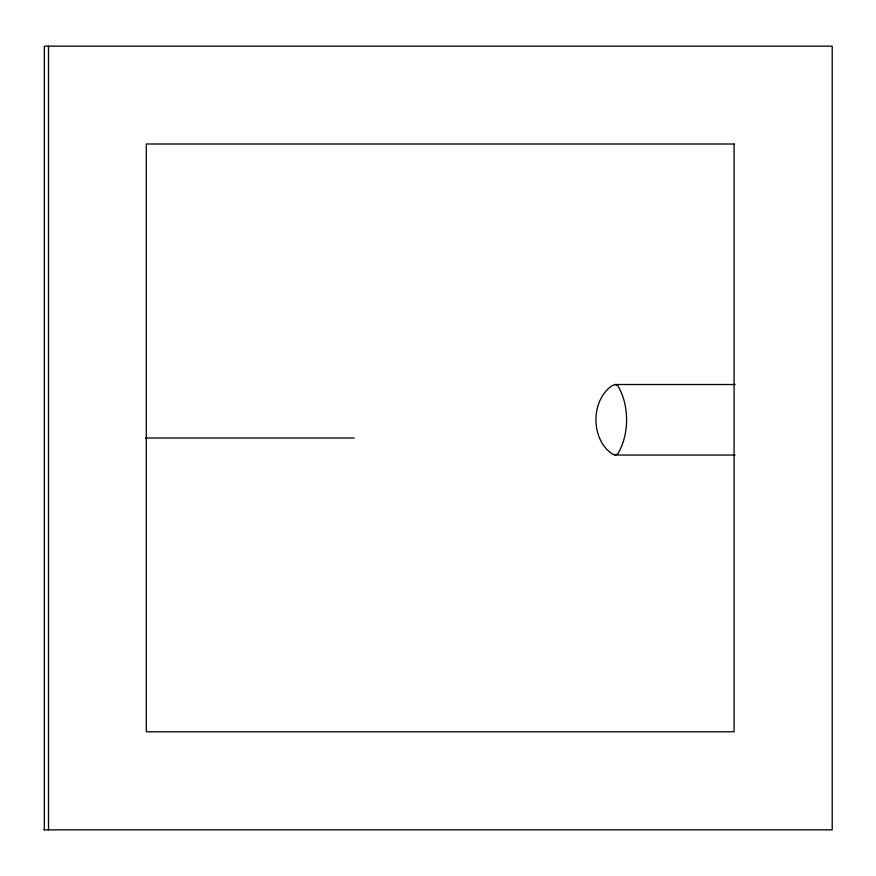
<?xml version="1.0" encoding="UTF-8"?>
<svg xmlns="http://www.w3.org/2000/svg" width="876" height="876" viewBox="0 0 876 876"><rect width="100%" height="100%" fill="white"/><g stroke="black" fill="none" stroke-linecap="round" stroke-linejoin="round"><path stroke-width="1.31" d="M735.095 384.52L614.908 384.52L612.006 385.714C590.577 400.726 590.577 438.843 612.006 453.845L614.908 455.049L735.095 455.049M614.908 455.049L617.821 453.845C629.526 434.146 629.526 405.413 617.821 385.714L614.908 384.52M145.504 438L354.156 438M43.8 829.846L832.2 829.846L832.2 46.154L44.337 46.154L44.337 829.846M48.508 46.154L48.508 829.846M734.077 144.003L146.303 144.003L146.303 731.778L734.077 731.778L734.077 144.003"/></g></svg>
